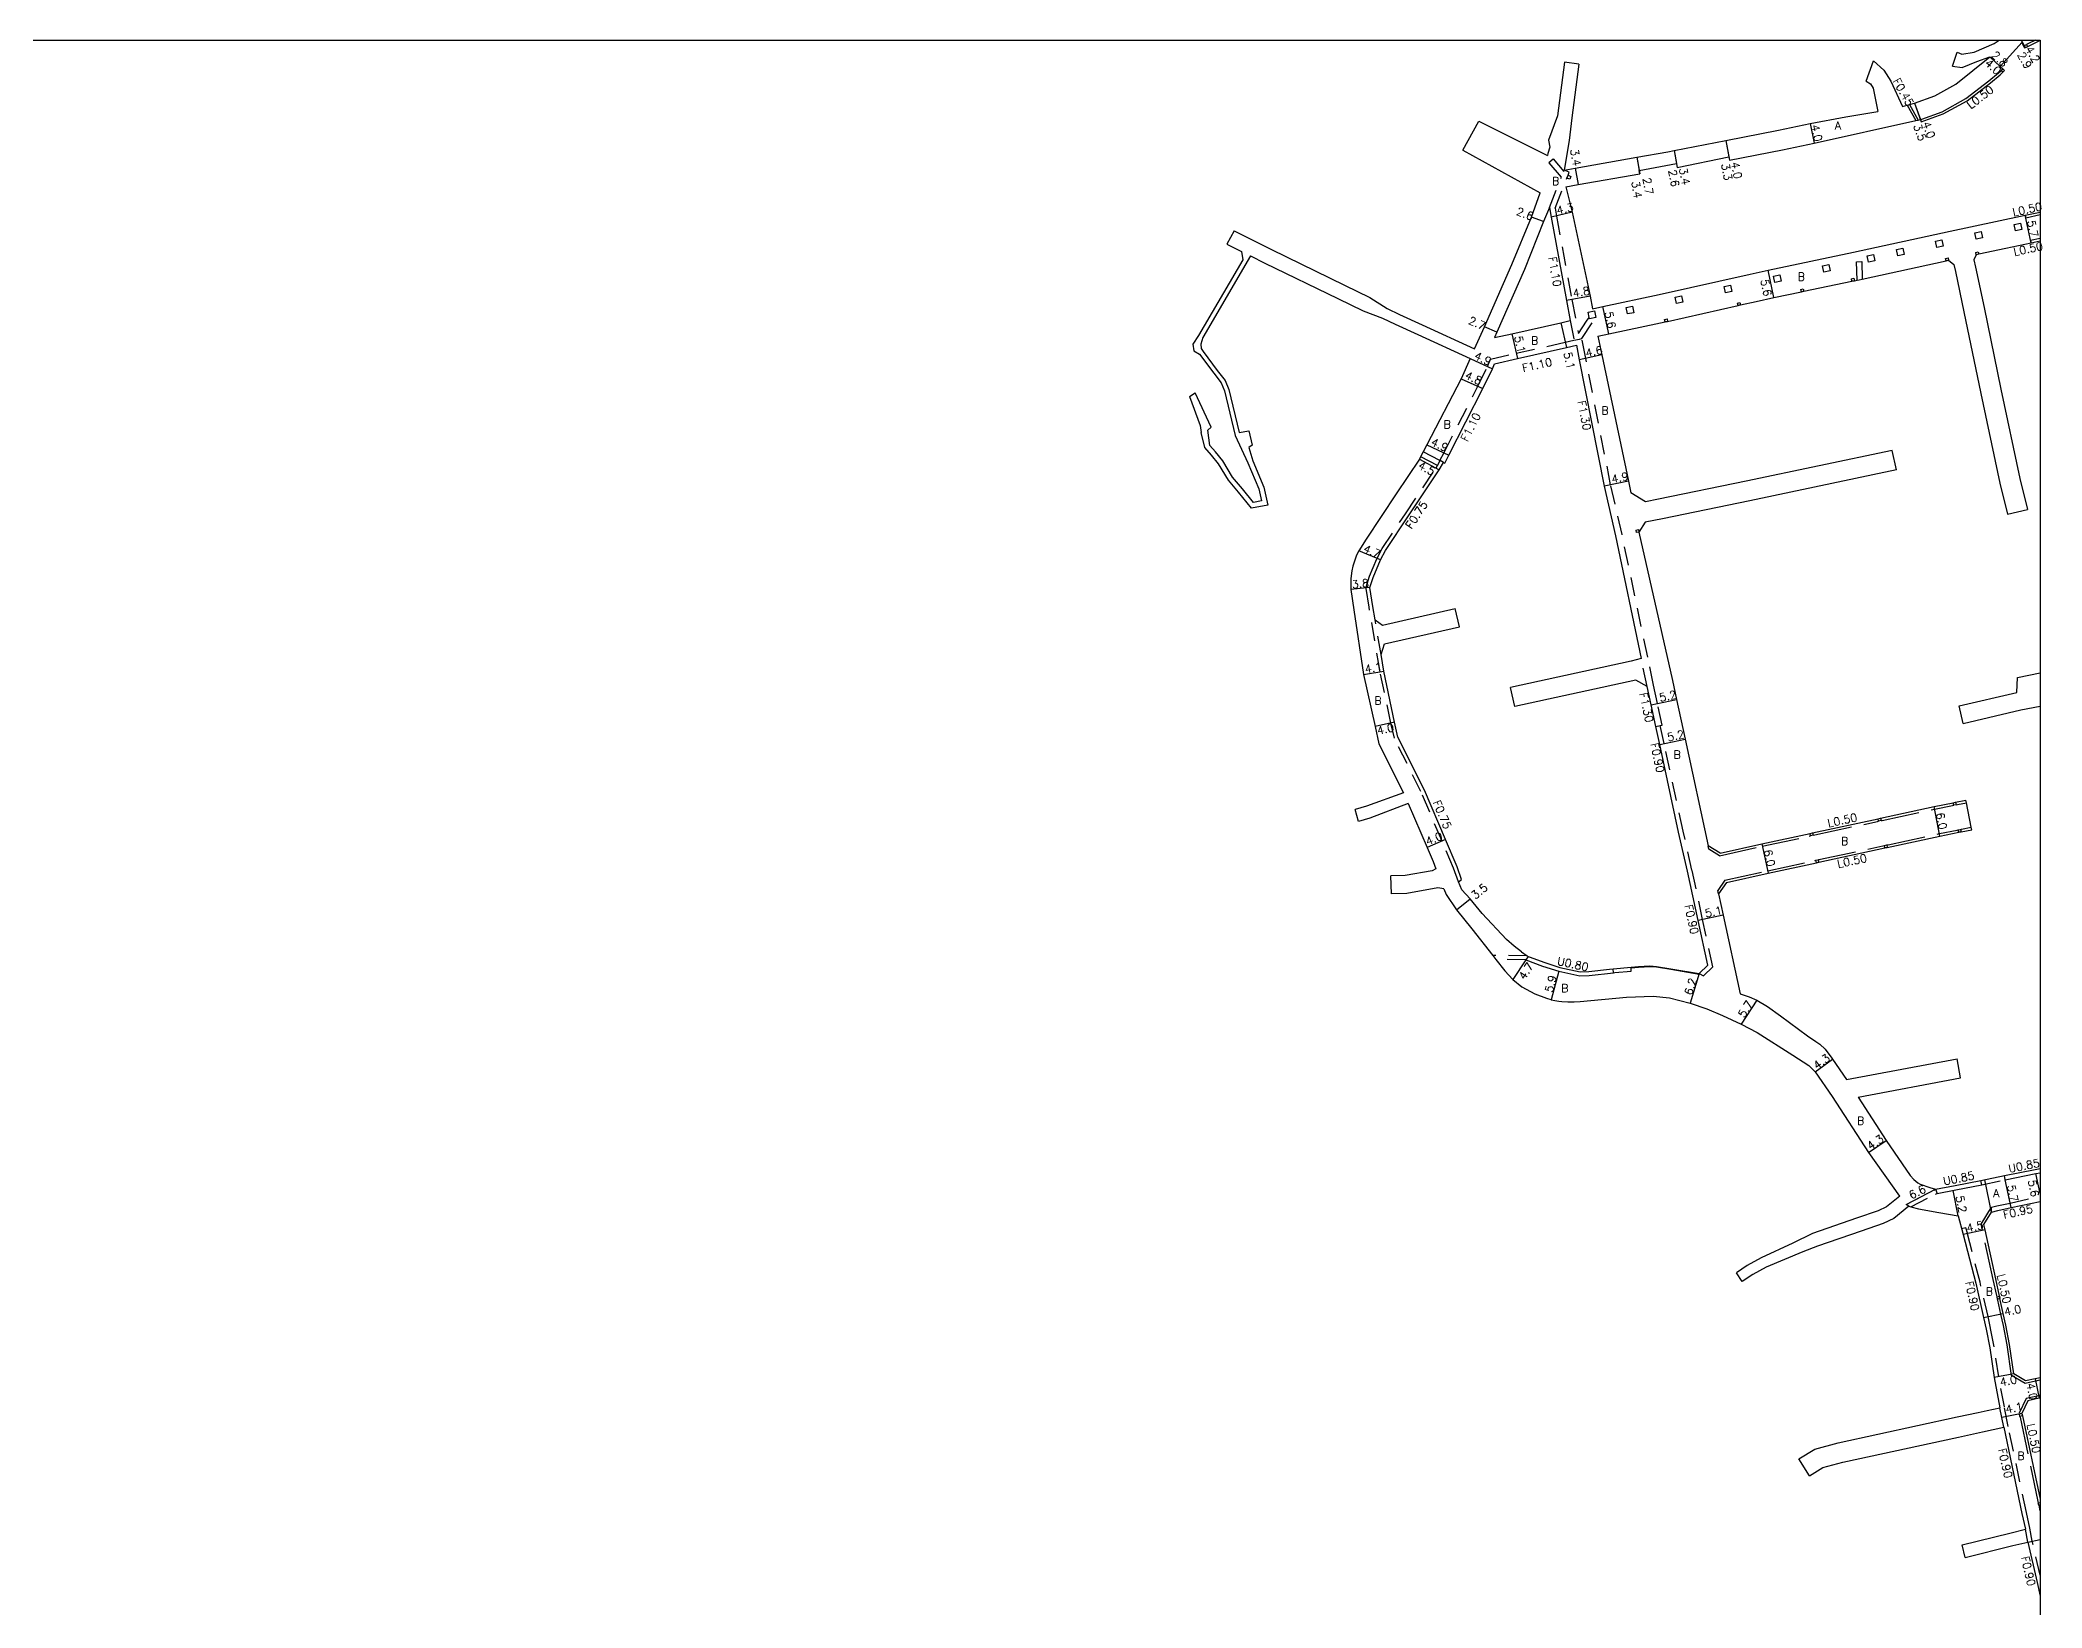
# Model space of a CAD drawing. Header units: metres. Extents: x -12000 to -11200, y -111600 to -111000.
# Drawn here: x -11599.8 to -11199.6, y -111313.4 to -111000 of the extents above; entities that cross this region are included whole.
import ezdxf

# ---------------------------------------------------------------- set-up
doc = ezdxf.new("R2010")
doc.units = ezdxf.units.M
doc.header["$LTSCALE"] = 2.5
doc.linetypes.add('22320', pattern=[2.5, 1.5, -1])
doc.linetypes.add('22330', pattern=[4, 3, -1])
for name, color, linetype in [('2101000', 175, 'Continuous'), ('2101001', 1, 'Continuous'), ('2102000', 4, 'Continuous'), ('2102001', 191, 'Continuous'), ('2231000', 4, 'Continuous'), ('2232000', 120, '22320'), ('2233000', 171, '22330'), ('2235000', 4, 'Continuous'), ('6165200', 90, '61300'), ('9201100', 215, 'Continuous'), ('9201500', 222, 'Continuous'), ('9201600', 215, 'Continuous'), ('9202100', 82, 'Continuous'), ('9202200', 82, 'Continuous'), ('9203500', 155, 'Continuous'), ('999', 7, 'Continuous')]:
    doc.layers.add(name, color=color, linetype=linetype)
doc.styles.add('Dm_Anotation', font='txt.shx', dxfattribs={"bigfont": 'pscdm.shx'})
doc.linetypes.add('61300', pattern='A,2,-0.75,[1,dmdr.shx,S=0.15,R=0,X=0,Y=0],-0.75', length=3.5)

msp = doc.modelspace()

# ---------------------------------------------------------------- linework, layer by layer
at = {"layer": '2101000'}
for points in [[(-11209.17, -111000.66), (-11208.16, -111000)], [(-11200, -111000.12), (-11202.47, -111001.35), (-11202.91, -111001.59), (-11203.15, -111001.15), (-11203.54, -111000.45), (-11207.98, -111005.27), (-11207.46, -111005.74), (-11207.09, -111006.08)], [(-11294.76, -111029.33), (-11292.31, -111028.9), (-11280.01, -111026.74), (-11280.12, -111026.1), (-11272.66, -111024.67), (-11272.5, -111025.45), (-11262.19, -111023.33), (-11262.05, -111024.01), (-11251.49, -111021.94), (-11245.12, -111020.6), (-11224.83, -111016.11), (-11224.37, -111016.01), (-11223.92, -111015.91), (-11223.75, -111016.38), (-11219.34, -111014.77), (-11214.57, -111012.13), (-11209.92, -111008.57), (-11207.98, -111006.95), (-11207.43, -111006.45), (-11207.09, -111006.08)], [(-11227.52, -111013.31), (-11226.57, -111013.04), (-11226.12, -111012.91), (-11225.12, -111012.62), (-11221.01, -111011.12), (-11216.81, -111008.79), (-11210.04, -111003.38)], [(-11295.12, -111025.99), (-11292.89, -111025.6), (-11280.59, -111023.44), (-11274.37, -111022.35), (-11273.16, -111022.11), (-11262.82, -111020.09), (-11252.29, -111018.02), (-11245.94, -111016.69), (-11238.81, -111015.37), (-11232.39, -111014.3)], [(-11294.76, -111029.33), (-11293.55, -111034.42), (-11289.95, -111051.2), (-11289.47, -111053.72)], [(-11313.02, -111061.72), (-11311.03, -111057.32), (-11305.59, -111044.86), (-11301.68, -111035.38), (-11299.94, -111030.52)], [(-11298.08, -111033.5), (-11299.25, -111036.3), (-11303.08, -111045.87), (-11308.56, -111058.4), (-11309.03, -111059.48)], [(-11298.08, -111033.5), (-11297.73, -111035.42), (-11294.67, -111052.09), (-11293.91, -111056.07)], [(-11289.47, -111053.72), (-11287.38, -111053.28), (-11276.12, -111050.89), (-11257.96, -111046.77), (-11254.34, -111046.01), (-11237.3, -111042.43), (-11217.94, -111038.22), (-11208.92, -111036.29), (-11202.96, -111035.02), (-11200, -111034.38)], [(-11200, -111040.21), (-11201.77, -111040.59), (-11206.86, -111041.68), (-11212.25, -111042.83), (-11212.74, -111042.94)], [(-11288.38, -111059.21), (-11286.22, -111058.75), (-11275.86, -111056.56), (-11274.94, -111056.36), (-11274.45, -111056.25), (-11260.35, -111053.05), (-11259.86, -111052.94), (-11256.77, -111052.24), (-11253.18, -111051.49), (-11247.71, -111050.34), (-11247.22, -111050.23), (-11237.6, -111048.21), (-11237.11, -111048.11), (-11236.56, -111047.99), (-11236.13, -111047.9), (-11235.52, -111047.77), (-11218.77, -111044.13), (-11218.28, -111044.02)], [(-11309.03, -111059.48), (-11305.56, -111058.7), (-11295.8, -111056.5), (-11293.91, -111056.07)], [(-11332.91, -111115.91), (-11333.37, -111113.22), (-11333.96, -111109.44), (-11333.31, -111107.41), (-11331.83, -111103.91), (-11330.85, -111102.05), (-11326.23, -111095.12), (-11320.09, -111085.88), (-11319.27, -111084.44), (-11318.98, -111084.56), (-11318.15, -111082.98), (-11311.38, -111069.68), (-11309.47, -111065.75), (-11309.04, -111064.71), (-11304.44, -111063.67), (-11294.68, -111061.47), (-11292.67, -111061.02)], [(-11292.67, -111061.02), (-11292.1, -111063.9), (-11287.1, -111089.15), (-11284.83, -111099.12), (-11279.7, -111123.62)], [(-11288.38, -111059.21), (-11287.6, -111062.95), (-11282.29, -111088.21), (-11281.81, -111090.51)], [(-11313.91, -111063.66), (-11315.74, -111067.69), (-11322.6, -111080.94), (-11323.32, -111082.33), (-11323.83, -111083.31), (-11324.07, -111083.78), (-11328.71, -111090.73), (-11334.73, -111099.76), (-11336.16, -111102.08), (-11336.61, -111102.96), (-11337.02, -111104.16), (-11337.39, -111105.19), (-11337.59, -111106.1), (-11337.75, -111107.66), (-11337.8, -111108.44), (-11337.74, -111109.82)], [(-11280.17, -111098.34), (-11273.46, -111128.05), (-11272.65, -111131.81), (-11270.93, -111139.74), (-11266.32, -111161.06)], [(-11337.74, -111109.82), (-11337.17, -111113.93), (-11335.22, -111126.84), (-11332.92, -111137.24), (-11332.16, -111140.66), (-11327.26, -111150.5)], [(-11303.67, -111182.28), (-11305.12, -111181.14), (-11306.62, -111179.78), (-11311.49, -111174.62), (-11313.91, -111171.64), (-11315.57, -111169.9), (-11316.27, -111168.28), (-11315.64, -111167.82), (-11316.53, -111165.26), (-11318.85, -111159.82), (-11323.07, -111149.93), (-11328.36, -111139.32), (-11329.02, -111136.37), (-11331.18, -111126.14), (-11331.73, -111122.85)], [(-11268.11, -111186.61), (-11266.38, -111184.95), (-11268.32, -111175.99), (-11270.45, -111166.13), (-11272.24, -111158.31), (-11276.01, -111140.85), (-11276.8, -111137.22), (-11277.73, -111132.91), (-11278.53, -111129.21)], [(-11326.29, -111152.58), (-11322.52, -111161.39), (-11321.33, -111164.19), (-11320.75, -111165.65)], [(-11263.96, -111162.56), (-11255.63, -111160.68), (-11245.97, -111158.59), (-11245.48, -111158.48), (-11232.38, -111155.65), (-11231.89, -111155.55), (-11221.19, -111153.24), (-11217.35, -111152.47), (-11216.86, -111152.37), (-11214.81, -111151.97)], [(-11262.7, -111168.37), (-11254.32, -111166.53), (-11244.7, -111164.45), (-11244.22, -111164.35), (-11231.01, -111161.5), (-11230.52, -111161.39), (-11220.01, -111159.12), (-11216.25, -111158.37), (-11215.76, -111158.27), (-11213.63, -111157.85)], [(-11263.96, -111162.56), (-11266.32, -111161.06)], [(-11319.15, -111169.64), (-11318.69, -111170.81), (-11316.64, -111173.84), (-11313.58, -111177.69), (-11309.4, -111182.99), (-11308.76, -111183.79), (-11306.97, -111186.06)], [(-11262.7, -111168.37), (-11264.24, -111170.7)], [(-11264.24, -111170.7), (-11263.33, -111174.91), (-11259.92, -111190.68)], [(-11303.67, -111182.28), (-11302.51, -111183.07), (-11302.35, -111183.18), (-11302.8, -111183.86), (-11299.48, -111185.1), (-11296.19, -111186.14), (-11291.98, -111187.06), (-11290.13, -111187), (-11285.23, -111186.44)], [(-11306.97, -111186.06), (-11305.37, -111187.8), (-11303.58, -111189.24), (-11300.98, -111190.64), (-11298.68, -111191.54), (-11297.82, -111191.81), (-11297.72, -111191.84), (-11296.96, -111192), (-11296.2, -111192.11), (-11295.62, -111192.17), (-11294.36, -111192.24), (-11293.09, -111192.25), (-11291.9, -111192.21), (-11282.66, -111191.33), (-11277.36, -111191.13), (-11274.08, -111191.48), (-11269.96, -111192.53), (-11266.57, -111193.67), (-11263.44, -111194.99), (-11259.71, -111196.69), (-11256.51, -111198.39), (-11249.42, -111202.9), (-11246.23, -111204.96)], [(-11285.32, -111185.65), (-11281.76, -111185.34), (-11280.24, -111185.21), (-11278.01, -111185.09), (-11276.64, -111185.2), (-11273.79, -111185.65), (-11268.11, -111186.61)], [(-11285.23, -111186.44), (-11285.32, -111185.65)], [(-11259.92, -111190.68), (-11258.15, -111191.23), (-11256.63, -111191.89), (-11254.46, -111193.17), (-11251.88, -111195.03), (-11246.5, -111199.06), (-11244.81, -111200.18), (-11244.04, -111200.75), (-11242.98, -111201.71), (-11241.63, -111203.51), (-11241.48, -111203.74), (-11238.66, -111207.8)], [(-11246.23, -111204.96), (-11244.96, -111206.25), (-11241.54, -111211.2), (-11234.31, -111222.34), (-11228.06, -111231.11), (-11228.05, -111231.12)], [(-11236.35, -111211.29), (-11230.73, -111219.96), (-11225.95, -111226.99), (-11225.24, -111227.8), (-11224.44, -111228.43), (-11223.95, -111228.69), (-11222.03, -111229.37), (-11220.86, -111229.73), (-11220.58, -111230.55), (-11216.81, -111229.83), (-11211.66, -111228.82)], [(-11206.94, -111227.82), (-11200.8, -111226.58), (-11200, -111226.41)], [(-11211.83, -111227.98), (-11207.11, -111226.99)], [(-11211.66, -111228.82), (-11211.83, -111227.98)], [(-11206.94, -111227.82), (-11207.11, -111226.99)], [(-11226.21, -111233.08), (-11225.8, -111233.21), (-11224.3, -111233.66), (-11220.2, -111234.37)], [(-11220.2, -111234.37), (-11216.35, -111235.04)], [(-11200, -111267.39), (-11200.99, -111267.6), (-11202.91, -111268.02), (-11205.21, -111266.62), (-11206.1, -111260.72), (-11206.84, -111256.87), (-11207.35, -111254.56), (-11208, -111251.58), (-11208.1, -111251.09), (-11208.86, -111247.63), (-11210.99, -111237.82), (-11211.21, -111236.77), (-11209.71, -111234.29)], [(-11209.71, -111234.29), (-11208.43, -111233.99), (-11205.75, -111233.4), (-11200, -111232.14)], [(-11216.35, -111235.04), (-11215.39, -111238.75), (-11212.86, -111248.49)], [(-11212.86, -111248.49), (-11211.27, -111255.35), (-11210.76, -111257.68), (-11210.04, -111261.4), (-11209.14, -111267.36), (-11208.01, -111273.38)], [(-11200, -111271.48), (-11200.14, -111271.51), (-11202.4, -111272.01), (-11203.61, -111274.53), (-11203.51, -111275.02), (-11200, -111291.69)], [(-11207.22, -111277.3), (-11203.6, -111294.51), (-11202.9, -111297.66)], [(-11202.43, -111300.26), (-11200.6, -111308.31), (-11200, -111311.09)]]:
    msp.add_lwpolyline(points, dxfattribs=at)
at = {"layer": '2101001'}
msp.add_lwpolyline([(-11213.63, -111157.85), (-11213.73, -111157.36), (-11214.71, -111152.46), (-11214.81, -111151.97)], dxfattribs=at)
at = {"layer": '2102000'}
for points in [[(-11216.56, -111002.43), (-11215.64, -111002.81), (-11213.16, -111002.43), (-11209.17, -111000.66)], [(-11295.06, -111004.42), (-11296.45, -111015.17), (-11298.25, -111020.01), (-11298.01, -111021.41), (-11298.38, -111022.68), (-11298.43, -111023.1)], [(-11292.18, -111004.79), (-11293.57, -111015.55), (-11294.1, -111020.1), (-11295.12, -111025.99)], [(-11233.31, -111004.13), (-11231.2, -111006.01), (-11229.81, -111008.23), (-11227.52, -111013.31)], [(-11217.48, -111005.22), (-11215.56, -111005.5), (-11212.64, -111004.31), (-11210.04, -111003.38)], [(-11234.76, -111008.2), (-11233.88, -111008.73), (-11233.32, -111009.63), (-11232.39, -111014.3)], [(-11312.18, -111016.22), (-11298.43, -111023.1)], [(-11315.36, -111022.02), (-11299.94, -111030.52)], [(-11361.09, -111038.16), (-11353.64, -111041.9), (-11339.05, -111048.98), (-11334, -111051.45)], [(-11359.61, -111042.28), (-11359.34, -111043.96), (-11368.2, -111059.09), (-11369.37, -111060.76), (-11369.18, -111062.12), (-11368.04, -111062.76), (-11365.18, -111066.61), (-11363.66, -111068.52), (-11363.02, -111070.13), (-11360.9, -111079.05)], [(-11362.53, -111040.81), (-11359.61, -111042.28)], [(-11357.85, -111043.16), (-11367.38, -111059.44), (-11367.76, -111060.8), (-11367.67, -111061.69), (-11367.31, -111062.27), (-11364.48, -111066.07), (-11362.89, -111068.08), (-11362.18, -111069.87), (-11360.12, -111078.48)], [(-11357.85, -111043.16), (-11354.98, -111044.6), (-11340.37, -111051.69), (-11335.32, -111054.16)], [(-11218.28, -111044.02), (-11217.21, -111044.85), (-11216.91, -111046.24), (-11215.2, -111054.3), (-11211.84, -111070.66), (-11208, -111088.55), (-11206.52, -111094.78)], [(-11212.74, -111042.94), (-11213.21, -111043.94), (-11212.9, -111045.39), (-11211.18, -111053.46), (-11207.83, -111069.82), (-11204, -111087.64), (-11202.53, -111093.84)], [(-11335.32, -111054.16), (-11331.42, -111055.58)], [(-11334, -111051.45), (-11330.5, -111053.65)], [(-11330.5, -111053.65), (-11328.01, -111054.83), (-11323.48, -111056.93), (-11313.02, -111061.72)], [(-11331.42, -111055.58), (-11328.9, -111056.77), (-11324.38, -111058.87), (-11313.91, -111063.66)], [(-11369.99, -111071.23), (-11367.86, -111077.07), (-11367.67, -111078.43)], [(-11366.36, -111077.98), (-11365.67, -111077.36), (-11368.88, -111070.51)], [(-11360.12, -111078.48), (-11358.13, -111078.12), (-11357.46, -111081.01), (-11358.17, -111081.47), (-11357.38, -111084.1), (-11355.15, -111089.4), (-11354.35, -111092.97), (-11357.65, -111093.57), (-11360.25, -111090.35), (-11362.25, -111087.96), (-11364.2, -111084.74), (-11365.64, -111082.96), (-11366.97, -111081.47), (-11367.67, -111078.43)], [(-11360.9, -111079.05), (-11358.33, -111084.52), (-11356.15, -111089.72), (-11355.6, -111092.14), (-11357.23, -111092.43), (-11359.44, -111089.68), (-11361.4, -111087.35), (-11363.35, -111084.14), (-11364.84, -111082.29), (-11365.98, -111081.02), (-11366.36, -111077.98)], [(-11229.52, -111082.03), (-11258.75, -111088.17), (-11276.28, -111091.76), (-11278.85, -111092.29), (-11281.81, -111090.51)], [(-11228.7, -111085.94), (-11257.98, -111092.1), (-11275.47, -111095.68), (-11278.9, -111096.38), (-11280.17, -111098.34)], [(-11332.91, -111115.91), (-11331.43, -111116.93), (-11316.88, -111113.63)], [(-11331.73, -111122.85), (-11331.03, -111120.71), (-11316.05, -111117.3)], [(-11279.7, -111123.62), (-11281.72, -111124.14), (-11305.83, -111129.39)], [(-11278.53, -111129.21), (-11280.8, -111127.98), (-11305, -111133.24)], [(-11216.18, -111133.07), (-11204.62, -111130.39), (-11204.52, -111127.4), (-11200, -111126.46)], [(-11215.36, -111136.59), (-11203.86, -111133.92), (-11200, -111133.16)], [(-11334.67, -111153.13), (-11336.93, -111153.79)], [(-11327.26, -111150.5), (-11334.67, -111153.13)], [(-11326.29, -111152.58), (-11333.98, -111155.54)], [(-11333.98, -111155.54), (-11336.24, -111156.2)], [(-11320.75, -111165.65), (-11321.52, -111166.04), (-11326.92, -111167.02), (-11329.75, -111167.09)], [(-11319.15, -111169.64), (-11320.36, -111169.49), (-11326.56, -111170.61), (-11329.66, -111170.69)], [(-11238.66, -111207.8), (-11216.59, -111203.67)], [(-11236.35, -111211.29), (-11215.89, -111207.46)], [(-11228.05, -111231.12), (-11230.69, -111233.23), (-11232.37, -111234.01), (-11236.65, -111235.51), (-11245.51, -111238.55), (-11249.4, -111240.52), (-11255.73, -111243.41), (-11258.52, -111244.94), (-11260.7, -111246.42)], [(-11226.21, -111233.08), (-11229.24, -111235.56), (-11231.34, -111236.54), (-11235.76, -111238.09), (-11244.45, -111241.07), (-11247.44, -111242.2), (-11254.77, -111245.31), (-11257.42, -111246.76), (-11259.51, -111248.18)], [(-11248.21, -111283.63), (-11245.02, -111281.65), (-11240.35, -111280.41), (-11216.54, -111275.23), (-11212.36, -111274.33), (-11210.53, -111273.93), (-11208.01, -111273.38)], [(-11246.1, -111287.03), (-11243.42, -111285.36), (-11239.41, -111284.3), (-11216.26, -111279.27), (-11211.51, -111278.23), (-11207.22, -111277.3)], [(-11215.57, -111300.82), (-11206.01, -111298.44), (-11202.9, -111297.66)], [(-11214.94, -111303.33), (-11205.4, -111300.95), (-11202.43, -111300.26)]]:
    msp.add_lwpolyline(points, dxfattribs=at)
at = {"layer": '2102001'}
for points in [[(-11292.18, -111004.79), (-11295.06, -111004.42)], [(-11234.76, -111008.2), (-11233.31, -111004.13)], [(-11217.48, -111005.22), (-11216.56, -111002.43)], [(-11315.36, -111022.02), (-11312.18, -111016.22)], [(-11361.09, -111038.16), (-11362.53, -111040.81)], [(-11369.99, -111071.23), (-11368.88, -111070.51)], [(-11228.7, -111085.94), (-11229.52, -111082.03)], [(-11206.52, -111094.78), (-11202.53, -111093.84)], [(-11316.05, -111117.3), (-11316.88, -111113.63)], [(-11305, -111133.24), (-11305.83, -111129.39)], [(-11215.36, -111136.59), (-11216.18, -111133.07)], [(-11336.24, -111156.2), (-11336.93, -111153.79)], [(-11329.66, -111170.69), (-11329.75, -111167.09)], [(-11215.89, -111207.46), (-11216.59, -111203.67)], [(-11259.51, -111248.18), (-11260.7, -111246.42)], [(-11246.1, -111287.03), (-11248.21, -111283.63)], [(-11214.94, -111303.33), (-11215.57, -111300.82)]]:
    msp.add_lwpolyline(points, dxfattribs=at)
at = {"layer": '2231000'}
for points in [[(-11302.35, -111183.18), (-11301.92, -111183.34), (-11299.22, -111184.34), (-11295.99, -111185.36), (-11291.9, -111186.26), (-11290.18, -111186.2), (-11286.09, -111185.74), (-11285.32, -111185.65)], [(-11207.11, -111226.99), (-11200.98, -111225.75), (-11200, -111225.54)], [(-11220.86, -111229.73), (-11216.97, -111229), (-11211.83, -111227.98)]]:
    msp.add_lwpolyline(points, dxfattribs=at)
at = {"layer": '2232000'}
for points in [[(-11226.57, -111013.04), (-11224.83, -111016.11)], [(-11226.12, -111012.91), (-11224.37, -111016.01)], [(-11295.68, -111027.42), (-11298.19, -111024.46), (-11297.35, -111023.75), (-11295.22, -111026.26)], [(-11295.22, -111026.26), (-11295.12, -111025.99)], [(-11294.11, -111026.42), (-11295.12, -111025.99)], [(-11298.08, -111033.5), (-11295.68, -111027.42)], [(-11296.94, -111033.61), (-11294.57, -111027.6)], [(-11294.35, -111027.04), (-11294.11, -111026.42)], [(-11296.94, -111033.61), (-11296.65, -111035.22), (-11293.59, -111051.89), (-11292.29, -111058.69)], [(-11236.56, -111047.99), (-11236.65, -111044.31), (-11235.6, -111044.28), (-11235.52, -111047.77)], [(-11293.91, -111056.07), (-11293.16, -111060)], [(-11292.29, -111058.69), (-11290.64, -111056.19), (-11290.14, -111055.44)], [(-11291.61, -111059.65), (-11288.82, -111055.44)], [(-11319.96, -111084.06), (-11319.13, -111082.48), (-11312.36, -111069.19), (-11310.48, -111065.29), (-11309.83, -111063.76), (-11304.69, -111062.6), (-11294.92, -111060.4), (-11293.16, -111060), (-11292.09, -111059.76), (-11291.61, -111059.65)], [(-11275.53, -111136.95), (-11276.46, -111132.63), (-11277.26, -111128.94), (-11278.43, -111123.35), (-11283.56, -111098.84), (-11285.83, -111088.88), (-11290.82, -111063.65), (-11291.61, -111059.65)], [(-11319.96, -111084.06), (-11323.32, -111082.33)], [(-11316.27, -111168.28), (-11317.23, -111165.53), (-11319.54, -111160.12), (-11323.75, -111150.24), (-11329.07, -111139.57), (-11329.75, -111136.53), (-11331.91, -111126.28), (-11334.11, -111113.34), (-11334.73, -111109.38), (-11334.02, -111107.15), (-11332.51, -111103.59), (-11331.5, -111101.66), (-11326.86, -111094.71), (-11320.73, -111085.49), (-11320.47, -111085.04), (-11319.93, -111084.08)], [(-11320.47, -111085.04), (-11323.83, -111083.31)], [(-11319.27, -111084.44), (-11319.93, -111084.08), (-11319.96, -111084.06)], [(-11331.73, -111122.85), (-11332.91, -111115.91)], [(-11278.53, -111129.21), (-11279.7, -111123.62)], [(-11276.8, -111137.22), (-11275.92, -111137.03), (-11275.53, -111136.95)], [(-11268.11, -111186.61), (-11267.3, -111187.08), (-11265.39, -111185.26), (-11267.44, -111175.8), (-11269.57, -111165.93), (-11271.36, -111158.11), (-11275.14, -111140.65), (-11275.92, -111137.03)], [(-11302.51, -111183.07), (-11309.4, -111182.99)], [(-11302.8, -111183.86), (-11308.76, -111183.79)], [(-11285.23, -111186.44), (-11285, -111186.42), (-11281.71, -111186.14), (-11281.76, -111185.34)], [(-11226.21, -111233.08), (-11226.74, -111232.74), (-11220.86, -111229.73)], [(-11211.66, -111228.82), (-11206.94, -111227.82)], [(-11225.8, -111233.21), (-11220.86, -111230.69), (-11220.58, -111230.55)], [(-11209.71, -111234.29), (-11209.7, -111233.31), (-11208.64, -111233.06), (-11205.95, -111232.47), (-11200, -111231.16)], [(-11200, -111306.87), (-11201.55, -111300.06), (-11202.02, -111297.46), (-11202.72, -111294.32), (-11206.34, -111277.12), (-11207.12, -111273.21), (-11208.25, -111267.21), (-11209.16, -111261.25), (-11209.88, -111257.5), (-11210.39, -111255.15), (-11211.99, -111248.29), (-11214.52, -111238.53), (-11214.8, -111237.44), (-11215.68, -111237.63)], [(-11207.22, -111277.3), (-11207.63, -111275.34), (-11208.01, -111273.38)], [(-11202.43, -111300.26), (-11202.9, -111297.66)]]:
    msp.add_lwpolyline(points, dxfattribs=at)
at = {"layer": '2233000'}
for points in [[(-11200.89, -111000), (-11202.29, -111000.69), (-11202.71, -111000.91)], [(-11223.92, -111015.91), (-11223.6, -111015.79), (-11219.55, -111014.32), (-11214.84, -111011.71), (-11210.23, -111008.18), (-11208.31, -111006.57), (-11207.92, -111006.22), (-11207.8, -111006.11)], [(-11202.96, -111035.02), (-11202.86, -111035.51), (-11200, -111034.9)], [(-11200, -111039.7), (-11201.88, -111040.1), (-11201.77, -111040.59)], [(-11231.78, -111156.04), (-11231.56, -111155.99), (-11221.08, -111153.73), (-11217.49, -111153.01), (-11217.25, -111152.96)], [(-11216.76, -111152.87), (-11216.51, -111152.82), (-11214.71, -111152.46)], [(-11214.71, -111152.46), (-11214.81, -111151.97)], [(-11245.37, -111158.97), (-11244.99, -111158.89), (-11232.48, -111156.19), (-11232.27, -111156.14)], [(-11230.63, -111160.9), (-11230.33, -111160.84), (-11220.12, -111158.63), (-11216.54, -111157.92), (-11216.35, -111157.88)], [(-11215.86, -111157.78), (-11215.7, -111157.75), (-11213.73, -111157.36)], [(-11213.63, -111157.85), (-11213.73, -111157.36)], [(-11266.17, -111161.75), (-11266.32, -111161.06)], [(-11264.05, -111163.09), (-11266.17, -111161.75)], [(-11264.05, -111163.09), (-11255.53, -111161.16), (-11246.12, -111159.13), (-11245.86, -111159.08)], [(-11244.32, -111163.86), (-11244.2, -111163.83), (-11231.4, -111161.07), (-11231.11, -111161.01)], [(-11263, -111167.92), (-11254.43, -111166.04), (-11245.04, -111164.02), (-11244.81, -111163.97)], [(-11263, -111167.92), (-11264.39, -111170.02)], [(-11264.24, -111170.7), (-11264.39, -111170.02)], [(-11208.59, -111251.2), (-11208.64, -111250.97), (-11209.34, -111247.74), (-11211.47, -111237.93), (-11211.75, -111236.68), (-11209.7, -111233.31)], [(-11200, -111267.9), (-11200.88, -111268.09), (-11202.99, -111268.55), (-11205.67, -111266.92), (-11206.59, -111260.8), (-11207.33, -111256.97), (-11207.84, -111254.67), (-11208.45, -111251.86), (-11208.49, -111251.69)], [(-11200, -111270.97), (-11200.24, -111271.02), (-11202.74, -111271.57), (-11204.14, -111274.46), (-11204.1, -111274.63)], [(-11204, -111275.12), (-11203.97, -111275.28), (-11200.42, -111292.11), (-11200.36, -111292.39)], [(-11200.26, -111292.88), (-11200.19, -111293.22), (-11200.1, -111293.66), (-11200, -111294.1)]]:
    msp.add_lwpolyline(points, dxfattribs=at)
at = {"layer": '2235000'}
for points in [[(-11202.71, -111000.91), (-11202.47, -111001.35), (-11202.91, -111001.59), (-11203.15, -111001.15)], [(-11207.46, -111005.74), (-11207.09, -111006.08), (-11207.43, -111006.45), (-11207.8, -111006.11)], [(-11294.35, -111027.04), (-11293.79, -111027.26), (-11294.01, -111027.82), (-11294.57, -111027.6)], [(-11212.77, -111039.83), (-11213.03, -111038.56), (-11211.76, -111038.3), (-11211.5, -111039.57)], [(-11204.93, -111038.16), (-11205.19, -111036.88), (-11203.91, -111036.62), (-11203.65, -111037.9)], [(-11228.45, -111043.14), (-11228.71, -111041.86), (-11227.43, -111041.6), (-11227.18, -111042.88)], [(-11220.63, -111041.46), (-11220.89, -111040.19), (-11219.61, -111039.93), (-11219.35, -111041.21)], [(-11212.35, -111042.34), (-11212.25, -111042.83), (-11212.74, -111042.94), (-11212.84, -111042.45)], [(-11243.22, -111046.4), (-11243.48, -111045.13), (-11242.2, -111044.87), (-11241.94, -111046.14)], [(-11234.31, -111044.39), (-11234.57, -111043.12), (-11233.3, -111042.86), (-11233.04, -111044.13)], [(-11218.39, -111043.54), (-11218.28, -111044.02), (-11218.77, -111044.13), (-11218.87, -111043.64)], [(-11262.88, -111050.52), (-11263.14, -111049.25), (-11261.87, -111048.99), (-11261.61, -111050.26)], [(-11253.04, -111048.47), (-11253.3, -111047.2), (-11252.03, -111046.94), (-11251.77, -111048.21)], [(-11247.33, -111049.75), (-11247.22, -111050.23), (-11247.71, -111050.34), (-11247.82, -111049.85)], [(-11237.21, -111047.62), (-11237.11, -111048.11), (-11237.6, -111048.21), (-11237.7, -111047.72)], [(-11290.09, -111055.7), (-11290.14, -111055.44), (-11290.35, -111054.42), (-11289.07, -111054.16), (-11288.82, -111055.44)], [(-11282.47, -111054.76), (-11282.73, -111053.49), (-11281.46, -111053.23), (-11281.2, -111054.5)], [(-11272.67, -111052.68), (-11272.93, -111051.41), (-11271.66, -111051.15), (-11271.4, -111052.42)], [(-11259.98, -111052.46), (-11259.86, -111052.94), (-11260.35, -111053.05), (-11260.46, -111052.57)], [(-11274.56, -111055.76), (-11274.45, -111056.25), (-11274.94, -111056.36), (-11275.05, -111055.87)], [(-11280.27, -111097.85), (-11280.17, -111098.34), (-11280.66, -111098.45), (-11280.76, -111097.96)], [(-11216.86, -111152.37), (-11216.76, -111152.87), (-11217.25, -111152.96), (-11217.35, -111152.47)], [(-11231.89, -111155.55), (-11231.78, -111156.04), (-11232.27, -111156.14), (-11232.38, -111155.65)], [(-11215.86, -111157.78), (-11215.76, -111158.27), (-11216.25, -111158.37), (-11216.35, -111157.88)], [(-11245.48, -111158.48), (-11245.37, -111158.97), (-11245.86, -111159.08), (-11245.97, -111158.59)], [(-11230.63, -111160.9), (-11230.52, -111161.39), (-11231.01, -111161.5), (-11231.11, -111161.01)], [(-11244.32, -111163.86), (-11244.22, -111164.35), (-11244.7, -111164.45), (-11244.81, -111163.97)], [(-11208.1, -111251.09), (-11208, -111251.58), (-11208.49, -111251.69), (-11208.59, -111251.2)], [(-11203.61, -111274.53), (-11203.51, -111275.02), (-11204, -111275.12), (-11204.1, -111274.63)]]:
    msp.add_lwpolyline(points, close=True, dxfattribs=at)
msp.add_lwpolyline([(-11200, -111292.82), (-11200.26, -111292.88), (-11200.36, -111292.39), (-11200, -111292.31)], dxfattribs=at)
at = {"layer": '6165200'}
for points in [[(-11203.64, -111000.56), (-11203.28, -111001.22), (-11203.05, -111001.65)], [(-11268.14, -111186.76), (-11273.81, -111185.8), (-11276.66, -111185.35), (-11278.01, -111185.24), (-11280.23, -111185.36), (-11281.75, -111185.5)]]:
    msp.add_lwpolyline(points, dxfattribs=at)
at = {"layer": '9201100'}
for points in [[(-11203.78, -111000), (-11203.54, -111000.45)], [(-11203.78, -111000), (-11202.91, -111001.59)], [(-11210.04, -111003.38), (-11207.09, -111006.08)], [(-11210.04, -111003.38), (-11207.98, -111005.27)], [(-11225.12, -111012.62), (-11223.75, -111016.38)], [(-11225.12, -111012.62), (-11223.92, -111015.91)], [(-11245.94, -111016.69), (-11245.12, -111020.6)], [(-11273.16, -111022.11), (-11272.5, -111025.45)], [(-11273.16, -111022.11), (-11272.66, -111024.67)], [(-11262.82, -111020.09), (-11262.05, -111024.01)], [(-11262.82, -111020.09), (-11262.19, -111023.33)], [(-11292.89, -111025.6), (-11292.31, -111028.9)], [(-11280.59, -111023.44), (-11280.12, -111026.1)], [(-11280.59, -111023.44), (-11280.01, -111026.74)], [(-11299.25, -111036.3), (-11301.68, -111035.38)], [(-11293.55, -111034.42), (-11297.73, -111035.42)], [(-11201.77, -111040.59), (-11202.96, -111035.02)], [(-11253.18, -111051.49), (-11254.34, -111046.01)], [(-11289.95, -111051.2), (-11294.67, -111052.09)], [(-11286.22, -111058.75), (-11287.38, -111053.28)], [(-11308.56, -111058.4), (-11311.03, -111057.32)], [(-11295.8, -111056.5), (-11294.68, -111061.47)], [(-11305.56, -111058.7), (-11304.44, -111063.67)], [(-11313.91, -111063.66), (-11309.47, -111065.75)], [(-11287.6, -111062.95), (-11292.1, -111063.9)], [(-11315.74, -111067.69), (-11311.38, -111069.68)], [(-11322.6, -111080.94), (-11318.15, -111082.98)], [(-11324.07, -111083.78), (-11320.09, -111085.88)], [(-11282.29, -111088.21), (-11287.1, -111089.15)], [(-11331.83, -111103.91), (-11336.16, -111102.08)], [(-11333.96, -111109.44), (-11337.74, -111109.82)], [(-11335.22, -111126.84), (-11331.18, -111126.14)], [(-11277.73, -111132.91), (-11272.65, -111131.81)], [(-11329.02, -111136.37), (-11332.92, -111137.24)], [(-11276.01, -111140.85), (-11270.93, -111139.74)], [(-11220.01, -111159.12), (-11221.19, -111153.24)], [(-11318.85, -111159.82), (-11322.52, -111161.39)], [(-11255.63, -111160.68), (-11254.32, -111166.53)], [(-11316.64, -111173.84), (-11313.91, -111171.64)], [(-11263.33, -111174.91), (-11268.32, -111175.99)], [(-11302.8, -111183.86), (-11305.37, -111187.8)], [(-11296.19, -111186.14), (-11297.72, -111191.84)], [(-11268.11, -111186.61), (-11269.96, -111192.53)], [(-11256.63, -111191.89), (-11259.71, -111196.69)], [(-11244.96, -111206.25), (-11241.48, -111203.74)], [(-11234.31, -111222.34), (-11230.73, -111219.96)], [(-11226.74, -111232.74), (-11220.86, -111229.73)], [(-11216.35, -111235.04), (-11217.38, -111229.94)], [(-11205.75, -111233.4), (-11206.94, -111227.82)], [(-11200, -111230.54), (-11200.8, -111226.58)], [(-11210.99, -111237.82), (-11215.39, -111238.75)], [(-11211.27, -111255.35), (-11207.35, -111254.56)], [(-11205.21, -111266.62), (-11209.14, -111267.36)], [(-11200.99, -111267.6), (-11200.14, -111271.51)], [(-11203.61, -111274.53), (-11207.63, -111275.34)], [(-11202.43, -111300.26), (-11200, -111299.72)]]:
    msp.add_lwpolyline(points, dxfattribs=at)
at = {"layer": '9201600'}
msp.add_lwpolyline([(-11207.22, -111277.3), (-11207.63, -111275.34), (-11208.01, -111273.38)], dxfattribs=at)
at = {"layer": '9202200'}
msp.add_lwpolyline([(-11209.71, -111234.29), (-11211.05, -111227.82)], dxfattribs=at)
at = {"layer": '999'}
msp.add_lwpolyline([(-12000, -111000), (-11200, -111000), (-11200, -111600), (-12000, -111600)], close=True, dxfattribs=at)

# ---------------------------------------------------------------- texts
at = {"layer": '9201500', "style": 'Dm_Anotation'}
for s, rotation, p in [('4.2', 298.846, (-11202.98, -111001.76)), ('4.0', 317.5531, (-11211.18, -111004.8)), ('2.8', 317.5531, (-11209.86, -111003.22)), ('2.9', 298.846, (-11204.58, -111002.93)), ('4.0', 281.8592, (-11245.76, -111017.06)), ('3.5', 290.0158, (-11225.34, -111017.15)), ('4.0', 290.0158, (-11223.56, -111016.62)), ('3.4', 279.9476, (-11293.9, -111021.92)), ('2.6', 281.0925, (-11274.31, -111026.08)), ('3.4', 281.0925, (-11272.17, -111025.72)), ('3.3', 281.0926, (-11263.73, -111024.82)), ('4.0', 281.0926, (-11261.77, -111024.49)), ('3.4', 279.9478, (-11281.68, -111028.35)), ('2.7', 279.9478, (-11279.43, -111027.65)), ('2.6', 339.164, (-11304.85, -111034.87)), ('4.3', 13.3875, (-11296.44, -111034.9)), ('5.7', 282.0747, (-11202.6, -111036.22)), ('4.8', 10.7658, (-11293.25, -111051.46)), ('5.6', 281.8754, (-11255.88, -111047.98)), ('2.7', 336.3839, (-11314.41, -111056.64)), ('5.6', 281.9745, (-11287.04, -111054.43)), ('5.1', 282.6813, (-11305.11, -111059.33)), ('4.6', 11.8718, (-11290.68, -111063.39)), ('4.9', 334.8332, (-11313.25, -111063.68)), ('5.1', 282.693, (-11295.25, -111062.57)), ('4.8', 335.4873, (-11315.12, -111067.58)), ('4.9', 335.3107, (-11321.9, -111080.93)), ('4.5', 332.1172, (-11324.48, -111085.53)), ('4.9', 11.0556, (-11285.51, -111088.58)), ('4.7', 337.0413, (-11335.43, -111102.28)), ('3.8', 5.7814, (-11337.5, -111109.64)), ('4.1', 9.8124, (-11334.83, -111126.58)), ('5.2', 12.2029, (-11275.91, -111132.28)), ('4.0', 12.5544, (-11332.34, -111138.88)), ('5.2', 12.2271, (-11274.34, -111140.21)), ('6.0', 281.2633, (-11220.81, -111154.59)), ('4.0', 23.114, (-11322.4, -111161.04)), ('6.0', 282.6472, (-11255.23, -111162.02)), ('3.5', 38.8907, (-11312.91, -111171.85)), ('5.1', 12.1694, (-11266.78, -111175.41)), ('4.7', 56.8471, (-11303.03, -111187.99)), ('5.9', 75.0133, (-11297.47, -111190.51)), ('6.2', 72.6478, (-11269.61, -111191.07)), ('5.7', 57.3026, (-11259.12, -111195.58)), ('4.3', 35.8619, (-11244.58, -111205.85)), ('4.3', 33.5472, (-11233.91, -111221.95)), ('6.6', 27.0754, (-11225.69, -111231.76)), ('5.7', 282.0911, (-11206.58, -111229.03)), ('5.6', 281.4527, (-11202.41, -111228.01)), ('5.2', 281.4032, (-11216.87, -111231.18)), ('4.5', 11.8996, (-11214.51, -111238.31)), ('4.0', 11.363, (-11206.99, -111255.02)), ('4.0', 10.706, (-11207.86, -111269.11)), ('4.0', 282.3317, (-11202.74, -111268.61)), ('4.1', 11.377, (-11206.7, -111274.54))]:
    msp.add_text(s, height=1.6, rotation=rotation, dxfattribs=at).set_placement(p)
at = {"layer": '9202100', "style": 'Dm_Anotation'}
for s, p in [('A', (-11241, -111017.85)), ('B', (-11297.53, -111028.98)), ('B', (-11248.45, -111048.1)), ('B', (-11301.74, -111060.87)), ('B', (-11287.68, -111074.85)), ('B', (-11319.22, -111077.62)), ('B', (-11333.06, -111132.84)), ('B', (-11273.26, -111143.64)), ('B', (-11239.75, -111160.91)), ('B', (-11295.72, -111190.34)), ('B', (-11236.56, -111216.82)), ('A', (-11209.36, -111231.32)), ('B', (-11210.85, -111250.94)), ('B', (-11204.5, -111283.81))]:
    msp.add_text(s, height=1.6, dxfattribs=at).set_placement(p)
at = {"layer": '9203500', "style": 'Dm_Anotation'}
for s, rotation, p in [('F0.45', 299.4962, (-11229.5, -111008.18)), ('L0.50', 37.4012, (-11213.84, -111013.87)), ('L0.50', 12.0776, (-11205.3, -111035.25)), ('L0.50', 12.0776, (-11205.11, -111043.16)), ('F1.10', 280.3997, (-11298.31, -111043.48)), ('F1.10', 12.6954, (-11303.3, -111066.39)), ('F1.30', 281.1933, (-11292.45, -111072.22)), ('F1.10', 63.0174, (-11314.47, -111080.42)), ('F0.75', 56.4149, (-11325.63, -111097.87)), ('F1.30', 282.2029, (-11280.09, -111130.63)), ('F0.90', 282.2029, (-11277.88, -111140.68)), ('F0.75', 293.1092, (-11321.41, -111152.36)), ('L0.50', 12.1865, (-11242.26, -111157.37)), ('L0.50', 12.1865, (-11240.32, -111165.5)), ('F0.90', 282.1914, (-11271.06, -111172.99)), ('U0.80', 347.648, (-11296.64, -111184.82)), ('U0.85', 11.1731, (-11219.18, -111228.93)), ('U0.85', 11.1731, (-11206.13, -111226.43)), ('F0.95', 12.3836, (-11207.18, -111235.65)), ('F0.90', 282.2488, (-11214.96, -111248.27)), ('L0.50', 282.2504, (-11208.6, -111246.86)), ('L0.50', 281.8885, (-11202.65, -111276.76)), ('F0.90', 282.8168, (-11208.39, -111281.71)), ('F0.90', 282.8168, (-11203.79, -111303.29))]:
    msp.add_text(s, height=1.6, rotation=rotation, dxfattribs=at).set_placement(p)

doc.saveas('drawing.dxf')
